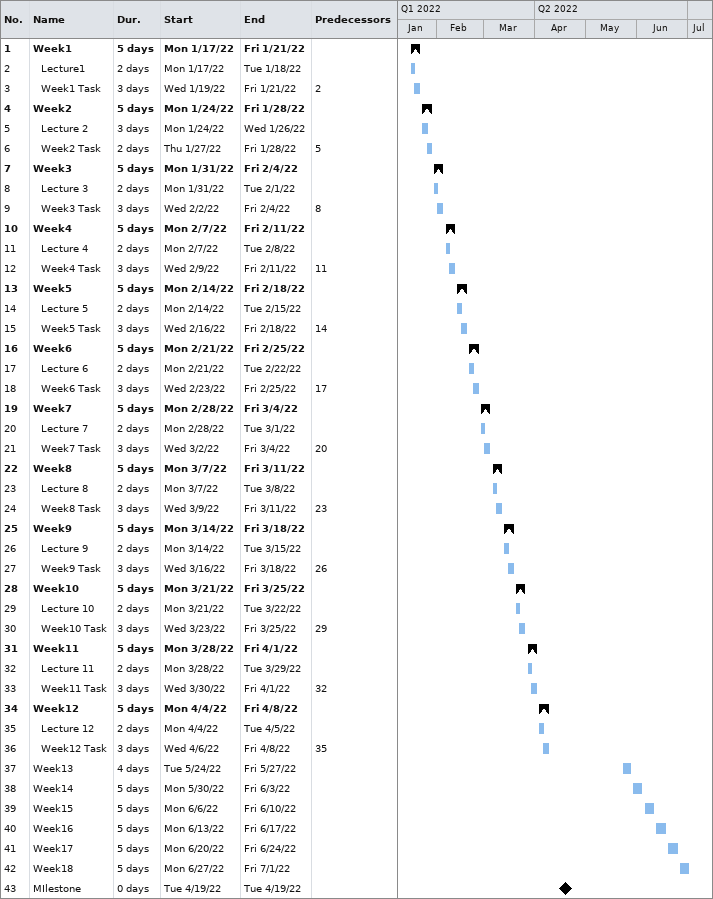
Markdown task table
| ID | Level | Task | Duration | Start | Finish | Predecessors |
|---|---|---|---|---|---|---|
| 1 | 1 | **Week1** | 5d | 2022-01-17 | 2022-01-21 |  |
| 2 | 2 | Lecture1 | 2d | 2022-01-17 | 2022-01-18 |  |
| 3 | 2 | Week1 Task | 3d | 2022-01-19 | 2022-01-21 | 2 |
| 4 | 1 | **Week2** | 5d | 2022-01-24 | 2022-01-28 |  |
| 5 | 2 | Lecture 2 | 3d | 2022-01-24 | 2022-01-26 |  |
| 6 | 2 | Week2 Task | 2d | 2022-01-27 | 2022-01-28 | 5 |
| 7 | 1 | **Week3** | 5d | 2022-01-31 | 2022-02-04 |  |
| 8 | 2 | Lecture 3 | 2d | 2022-01-31 | 2022-02-01 |  |
| 9 | 2 | Week3 Task | 3d | 2022-02-02 | 2022-02-04 | 8 |
| 10 | 1 | **Week4** | 5d | 2022-02-07 | 2022-02-11 |  |
| 11 | 2 | Lecture 4 | 2d | 2022-02-07 | 2022-02-08 |  |
| 12 | 2 | Week4 Task | 3d | 2022-02-09 | 2022-02-11 | 11 |
| 13 | 1 | **Week5** | 5d | 2022-02-14 | 2022-02-18 |  |
| 14 | 2 | Lecture 5 | 2d | 2022-02-14 | 2022-02-15 |  |
| 15 | 2 | Week5 Task | 3d | 2022-02-16 | 2022-02-18 | 14 |
| 16 | 1 | **Week6** | 5d | 2022-02-21 | 2022-02-25 |  |
| 17 | 2 | Lecture 6 | 2d | 2022-02-21 | 2022-02-22 |  |
| 18 | 2 | Week6 Task | 3d | 2022-02-23 | 2022-02-25 | 17 |
| 19 | 1 | **Week7** | 5d | 2022-02-28 | 2022-03-04 |  |
| 20 | 2 | Lecture 7 | 2d | 2022-02-28 | 2022-03-01 |  |
| 21 | 2 | Week7 Task | 3d | 2022-03-02 | 2022-03-04 | 20 |
| 22 | 1 | **Week8** | 5d | 2022-03-07 | 2022-03-11 |  |
| 23 | 2 | Lecture 8 | 2d | 2022-03-07 | 2022-03-08 |  |
| 24 | 2 | Week8 Task | 3d | 2022-03-09 | 2022-03-11 | 23 |
| 25 | 1 | **Week9** | 5d | 2022-03-14 | 2022-03-18 |  |
| 26 | 2 | Lecture 9 | 2d | 2022-03-14 | 2022-03-15 |  |
| 27 | 2 | Week9 Task | 3d | 2022-03-16 | 2022-03-18 | 26 |
| 28 | 1 | **Week10** | 5d | 2022-03-21 | 2022-03-25 |  |
| 29 | 2 | Lecture 10 | 2d | 2022-03-21 | 2022-03-22 |  |
| 30 | 2 | Week10 Task | 3d | 2022-03-23 | 2022-03-25 | 29 |
| 31 | 1 | **Week11** | 5d | 2022-03-28 | 2022-04-01 |  |
| 32 | 2 | Lecture 11 | 2d | 2022-03-28 | 2022-03-29 |  |
| 33 | 2 | Week11 Task | 3d | 2022-03-30 | 2022-04-01 | 32 |
| 34 | 1 | **Week12** | 5d | 2022-04-04 | 2022-04-08 |  |
| 35 | 2 | Lecture 12 | 2d | 2022-04-04 | 2022-04-05 |  |
| 36 | 2 | Week12 Task | 3d | 2022-04-06 | 2022-04-08 | 35 |
| 37 | 1 | Week13 | 4d | 2022-05-24 | 2022-05-27 |  |
| 38 | 1 | Week14 | 5d | 2022-05-30 | 2022-06-03 |  |
| 39 | 1 | Week15 | 5d | 2022-06-06 | 2022-06-10 |  |
| 40 | 1 | Week16 | 5d | 2022-06-13 | 2022-06-17 |  |
| 41 | 1 | Week17 | 5d | 2022-06-20 | 2022-06-24 |  |
| 42 | 1 | Week18 | 5d | 2022-06-27 | 2022-07-01 |  |
| 43 | 1 | MIlestone | 0d | 2022-04-19 | 2022-04-19 |  |
